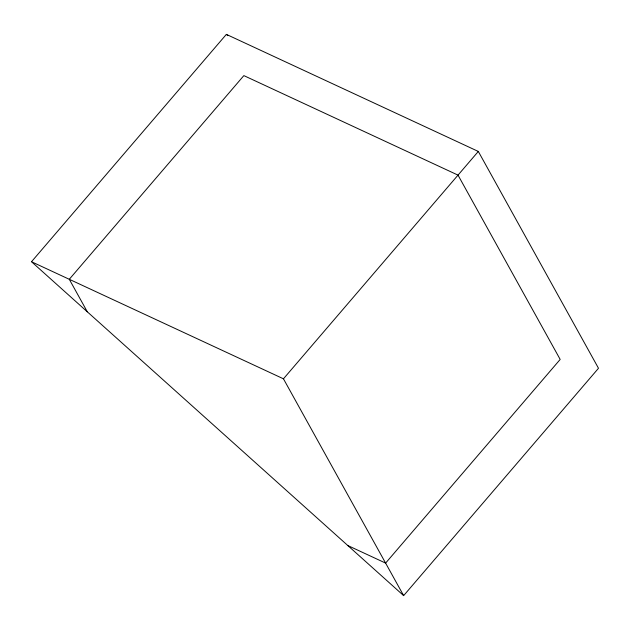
<?xml version="1.0" encoding="UTF-8"?>
<svg xmlns="http://www.w3.org/2000/svg" width="630" height="630" viewBox="0 0 630 630"><rect width="100%" height="100%" fill="white"/><g stroke="black" fill="none" stroke-linecap="round" stroke-linejoin="round"><path stroke-width="0.94" d="M31.5 261.733L226.359 34.374L478.312 151.444L598.5 368.266L403.641 595.626L31.5 261.733L283.453 378.811L403.641 595.626M283.453 378.811L478.312 151.444M347.823 545.541L385.615 563.102L560.18 359.423L458.018 175.124L243.857 75.608L69.292 279.295L87.318 311.818M226.359 34.374L227.824 35.69"/></g></svg>
